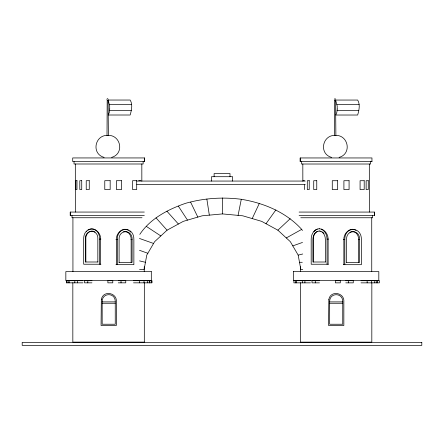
<?xml version="1.0" encoding="UTF-8"?>
<svg xmlns="http://www.w3.org/2000/svg" width="444" height="444" viewBox="0 0 444 444"><rect width="100%" height="100%" fill="white"/><g stroke="black" fill="none" stroke-linecap="round" stroke-linejoin="round"><path stroke-width="0.67" d="M117.316 264.674L117.316 239.521C117.016 226.146 134.166 226.146 133.866 239.521L133.866 264.674L115.945 264.674M344.816 264.685L344.816 239.538C344.516 226.157 361.666 226.157 361.372 239.538L361.372 264.685L343.445 264.685M102.17 301.887C101.732 292.291 115.684 292.291 115.246 301.887L115.246 324.231L102.17 324.231L102.17 301.887L115.246 301.887M329.67 301.898C329.232 292.307 343.184 292.307 342.746 301.898L342.746 324.242L329.67 324.242L329.67 301.898L342.746 301.898M238.078 215.368L241.286 199.289C263.836 202.964 286.069 212.226 301.687 229.376L302.453 230.508M106.738 99.339L107.498 98.618L108.264 99.339M334.238 99.351L335.004 98.635L335.764 99.351M252.209 218.581L259.352 203.335M139.788 234.404C150.261 218.581 168.037 209.39 185.537 203.335C203.646 198.157 222.622 196.892 241.286 199.289M266.006 223.721L275.879 209.901M86.369 231.762L86.747 231.313M313.869 231.779L315.445 230.136L317.36 229.098M139.549 269.48L144.106 269.48L146.775 255.1L154.606 241.697L167.061 230.186L183.289 221.356L202.192 215.806L222.472 213.914L242.757 215.806L261.655 221.356L277.889 230.186L290.187 218.698M286.291 237.951L301.687 229.376M87.945 230.12C93.839 225.874 101.071 232.839 100.616 239.077L100.616 264.23M317.804 231.274C314.613 232.49 313.281 236.053 313.353 239.238L313.353 262.01M349.911 232.251L351.97 231.535M111.599 157.387C124.598 153.852 120.962 134.787 107.848 135.342C94.739 134.787 91.103 153.852 104.101 157.387M339.105 157.404C352.098 153.863 348.462 134.804 335.353 135.353C322.239 134.804 318.603 153.863 331.601 157.404M292.79 245.893L302.508 242.435M277.889 230.186L290.343 241.697L298.168 255.1L302.73 253.99M123.399 231.707C128.05 230.264 131.496 235.492 131.141 239.671L131.141 262.437M319.414 228.749C314.147 228.76 311.127 234.371 311.189 239.094L311.189 264.241L328.41 264.241M319.414 231.002C315.196 230.963 312.826 235.487 312.903 239.238L312.903 262.01L325.513 262.01M109.413 104.529L131.602 104.529M336.913 104.545L359.102 104.545M109.557 110.517L131.285 110.517M337.057 110.534L358.785 110.534M144.461 157.942L72.711 157.942L72.727 161.61L144.461 161.61L144.461 157.942L144.444 161.61M371.961 161.622L300.211 161.622L300.211 157.953L371.961 157.953L371.944 161.622M138.645 180.702L140.781 180.702M303.313 180.719L304.473 180.719M136.83 181.058L305.283 181.058M136.83 184.499L305.283 184.499M144.317 215.601L70.257 215.601L70.257 212.06L144.317 212.06M299.095 212.071L374.409 212.071L374.409 215.618L299.095 215.618M142.008 217.743L72 217.743L72 215.601M300.771 217.754L372.671 217.754L372.655 215.618M100.91 264.23L83.688 264.23L83.688 239.077C83.339 225.724 99.9 225.724 99.55 239.077L100.91 239.077M321.173 229.098C325.119 230.664 327 235.07 327.05 239.094L328.41 239.094M115.945 239.521L117.316 239.521M343.445 239.538L344.816 239.538M130.952 239.671L132.084 239.671L132.084 262.437L118.986 262.437M358.452 239.682L359.584 239.682L359.584 262.454L346.486 262.454M98.013 261.999L85.403 261.999L85.403 239.227C84.632 228.727 98.607 228.727 97.835 239.227L97.835 261.999M299.506 262.293L302.275 262.293M302.78 269.48L300.838 269.48L298.168 255.1M293.34 271.611L378.826 271.611L378.804 280.652M378.826 280.652L293.34 280.652L293.362 271.611M82.95 282.839L66.378 282.839L66.378 280.702L82.95 280.702M91.952 280.702L84.504 280.702L84.504 282.839L91.952 282.839M118.276 280.702L125.763 280.702L125.763 282.839L118.276 282.839M133.511 280.702L151.854 280.702L151.854 282.839L133.511 282.839M295.249 280.713L293.889 280.713L293.889 282.856L310.45 282.856M310.45 280.713L295.482 280.713L295.482 282.856M319.458 280.713L312.004 280.713L312.004 282.856L319.458 282.856M345.776 280.713L353.263 280.713L353.263 282.856L345.776 282.856M361.016 280.713L379.354 280.713L379.354 282.856L361.016 282.856M102.17 303.258L115.246 303.258M329.67 303.269L342.746 303.269M144.333 342.119L72.833 342.119L72.833 282.711M352.508 231.441C356.576 231.624 358.819 236.003 358.647 239.682L358.647 262.454M319.119 228.749C324.359 228.893 328.194 234.071 328.116 239.094L328.116 264.241M319.119 231.002L321.018 231.274M139.56 260.894L145.438 262.293M139.438 238.445L153.569 243.467M139.488 250.299L147.846 253.269M322.388 232.012L324.02 233.372M95.038 232.068C90.365 228.605 85.12 234.399 85.853 239.227L85.853 261.999M355.999 230.319C350.111 226.59 343.434 233.527 343.861 239.538L343.861 264.685M320.723 231.274C323.87 232.523 325.313 236.047 325.335 239.238L325.335 262.01M128.499 230.303C122.611 226.579 115.928 233.511 116.361 239.521L116.361 264.674M146.376 226.423L160.833 235.942M129.759 231.341L130.53 232.112M166.905 211.189L178.388 224.026M156.044 217.871L167.061 230.186M178.388 206.177L187.485 220.124M190.631 202.198L197.819 217.088M206.854 199.051L209.324 215.14M359.584 239.682C360.289 229.154 345.893 229.154 346.603 239.682L346.603 262.454M132.084 239.671C132.789 229.143 118.393 229.143 119.097 239.671L119.097 262.437M222.444 197.919L222.472 213.914M377.328 280.713L377.328 282.856M376.751 280.713L376.751 282.856M374.791 280.713L374.791 282.856M374.392 212.071L374.392 215.618M371.839 282.723L371.817 342.13L300.333 342.13L300.349 282.723M371.733 217.754L371.75 271.611M371.528 280.713L371.528 282.856M370.623 161.622L370.64 164.014L301.531 164.014L301.548 161.622M369.325 164.014L369.341 212.071M367.138 280.713L367.138 282.856M348.523 280.713L348.523 282.856M327.05 239.094L327.05 264.241M315.301 280.713L315.301 282.856M304.906 280.713L304.906 282.856M304.473 184.804L304.473 189.571M302.825 164.014L302.841 181.174M302.32 280.713L302.32 282.856M300.438 266.777L300.421 271.611M300.227 157.953L300.227 161.622M296.631 280.713L296.631 282.856M232.645 181.058L232.645 176.706L211.472 176.706L211.472 181.058M229.992 176.706L229.992 173.56L214.119 173.56L214.119 176.706M151.842 280.702L151.842 282.839M149.828 280.702L149.828 282.839M149.251 280.702L149.251 282.839M147.291 280.702L147.291 282.839M144.333 282.711L144.317 342.119M144.25 266.766L144.228 271.595M144.028 280.702L144.028 282.839M143.14 161.61L143.123 163.997L74.026 163.997L74.048 161.61M141.825 163.997L141.841 181.163M139.638 280.702L139.638 282.839M121.023 280.702L121.023 282.839M99.55 239.077L99.55 264.23M87.801 280.702L87.801 282.839M77.406 280.702L77.406 282.839M75.325 163.997L75.341 212.06M74.82 280.702L74.82 282.839M72.921 217.743L72.938 271.595M70.28 212.06L70.28 215.601M69.131 280.702L69.131 282.839M67.982 280.702L67.982 282.839M66.389 280.702L66.389 282.839M107.187 100.422L107.01 135.514L108.38 135.514L108.075 100.422L107.187 100.422M334.687 100.438L334.51 135.525L335.886 135.525L335.575 100.438L334.687 100.438M109.696 109.019L109.413 112.016L108.358 115.007L130.175 115.007C131.507 110.184 132.911 104.634 130.186 100.039L108.131 100.039L109.696 106.027L109.696 109.019M337.196 109.035L336.913 112.027L335.858 115.024L357.675 115.024C359.007 110.201 360.417 104.651 357.686 100.055L335.631 100.055L337.196 106.044L337.196 109.035M101.326 299.567L101.066 325.48L116.35 325.48L116.35 301.803C117.283 292.446 102.842 289.999 101.326 299.567M328.826 299.583L328.566 325.491L343.85 325.491L343.85 301.82C344.783 292.457 330.342 290.015 328.826 299.583M76.973 180.702L75.813 180.702L75.813 189.56L76.973 189.56L76.973 180.702M81.735 180.702L79.792 180.702L79.792 189.56L81.735 189.56L81.735 180.702M89.261 180.702L86.225 180.702L86.225 189.56L89.261 189.56L89.261 180.702M110.168 180.702L104.773 180.702L104.773 189.56L110.168 189.56L110.168 180.702M121.578 180.702L116.411 180.702L116.411 189.56L121.578 189.56L121.578 180.702M136.702 180.702L132.573 180.702L132.573 189.56L136.702 189.56L136.702 180.702M309.24 180.719L307.292 180.719L307.292 189.571L309.24 189.571L309.24 180.719M316.761 180.719L313.725 180.719L313.725 189.571L316.761 189.571L316.761 180.719M337.668 180.719L332.273 180.719L332.273 189.571L337.668 189.571L337.668 180.719M349.078 180.719L343.911 180.719L343.911 189.571L349.078 189.571L349.078 180.719M364.202 180.719L360.078 180.719L360.078 189.571L364.202 189.571L364.202 180.719M368.281 180.719L366.145 180.719L366.145 189.571L368.281 189.571L368.281 180.719M151.326 271.595L65.84 271.595L65.84 280.636L151.326 280.636L151.304 271.595M112.787 280.702L107.875 280.702L107.875 282.839L112.787 282.839L112.787 280.702M340.287 280.713L335.375 280.713L335.375 282.856L340.287 282.856L340.287 280.713M421.8 342.352L22.2 342.352L22.2 345.382L421.8 345.382L421.8 342.352"/></g></svg>
